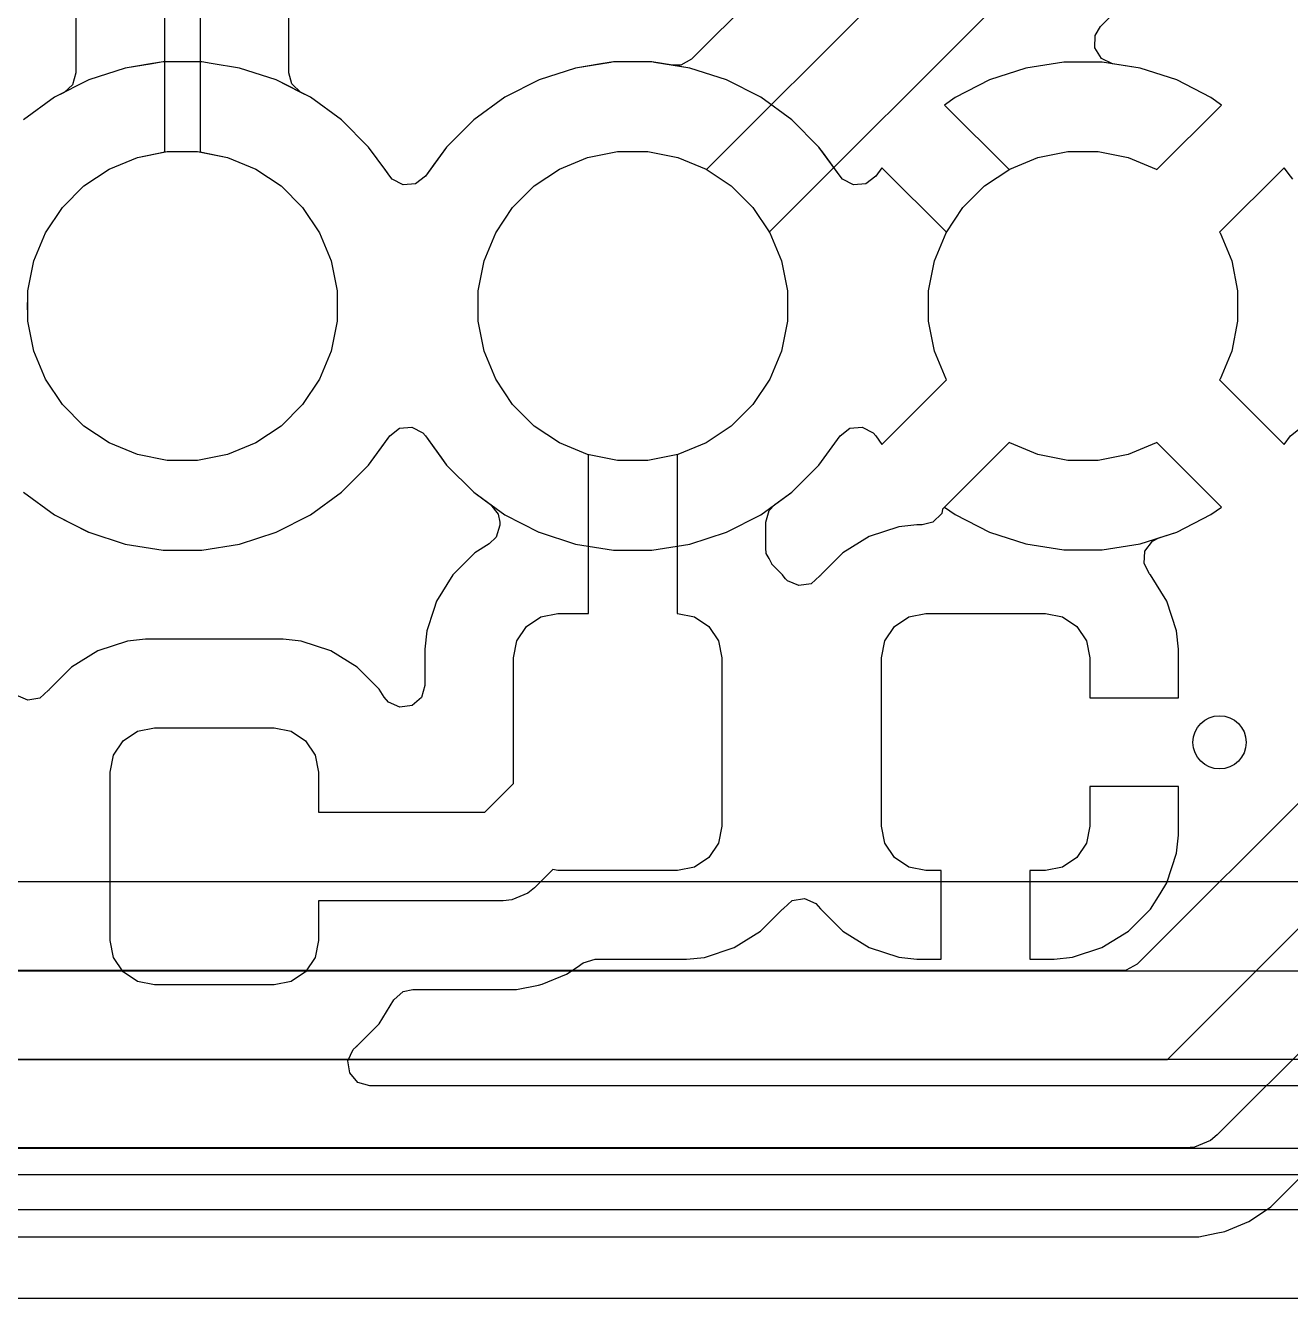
# Model space of a CAD drawing. Header units: inches. Extents: x 6.57 to 9.79, y -8.72 to -3.17.
# Drawn here: x 8.3037 to 8.5847, y -8.7244 to -8.4416 of the extents above; entities that cross this region are included whole.
import ezdxf

# ---------------------------------------------------------------- set-up
doc = ezdxf.new("R2010")
doc.units = ezdxf.units.IN
doc.header["$MEASUREMENT"] = 0
doc.layers.add('B.Cu', color=153, linetype='CONTINUOUS', true_color=0x4d7fc4)

msp = doc.modelspace()

# ---------------------------------------------------------------- linework, layer by layer
at = {"layer": 'B.Cu', "linetype": 'CONTINUOUS'}
for p, q in [((8.33465, -8.46971), (8.33465, -8.24179)), ((8.34252, -8.24016), (8.34252, -8.46971)), ((8.36222, -8.45216), (8.36222, -8.24366)), ((8.31494, -8.25197), (8.31494, -8.45216)), ((8.55754, -8.34319), (8.45165, -8.44909)), ((8.45499, -8.47361), (8.56942, -8.35918)), ((8.58045, -8.37598), (8.46891, -8.48753)), ((8.54246, -8.44184), (8.58719, -8.39712)), ((8.54125, -8.44385), (8.54246, -8.44184)), ((8.54121, -8.4466), (8.54125, -8.44385)), ((8.45165, -8.44909), (8.44923, -8.45041)), ((8.54267, -8.44894), (8.54121, -8.4466)), ((8.54515, -8.45012), (8.54267, -8.44894)), ((8.32589, -8.45107), (8.31778, -8.4537)), ((8.32589, -8.45107), (8.31778, -8.4537)), ((8.32589, -8.45107), (8.31778, -8.4537)), ((8.33189, -8.45012), (8.32589, -8.45107)), ((8.33151, -8.45018), (8.32589, -8.45107)), ((8.33151, -8.45018), (8.32589, -8.45107)), ((8.32589, -8.45107), (8.32589, -8.45107)), ((8.32589, -8.45107), (8.32589, -8.45107)), ((8.32589, -8.45107), (8.32589, -8.45107)), ((8.33432, -8.44973), (8.33151, -8.45018)), ((8.33432, -8.44973), (8.33151, -8.45018)), ((8.33432, -8.44973), (8.33189, -8.45012)), ((8.34285, -8.44973), (8.33432, -8.44973)), ((8.34285, -8.44973), (8.33432, -8.44973)), ((8.34285, -8.44973), (8.33432, -8.44973)), ((8.34496, -8.45007), (8.34285, -8.44973)), ((8.34496, -8.45007), (8.34285, -8.44973)), ((8.34496, -8.45007), (8.34285, -8.44973)), ((8.35128, -8.45107), (8.34496, -8.45007)), ((8.35128, -8.45107), (8.34496, -8.45007)), ((8.35128, -8.45107), (8.34496, -8.45007)), ((8.35939, -8.4537), (8.35128, -8.45107)), ((8.35939, -8.4537), (8.35128, -8.45107)), ((8.35939, -8.4537), (8.35128, -8.45107)), ((8.42589, -8.45107), (8.41778, -8.4537)), ((8.42589, -8.45107), (8.41778, -8.4537)), ((8.42589, -8.45107), (8.41778, -8.4537)), ((8.42589, -8.45107), (8.41778, -8.4537)), ((8.43375, -8.44982), (8.42589, -8.45107)), ((8.43189, -8.45012), (8.42589, -8.45107)), ((8.43151, -8.45018), (8.42589, -8.45107)), ((8.43151, -8.45018), (8.42589, -8.45107)), ((8.42589, -8.45107), (8.42589, -8.45107)), ((8.42589, -8.45107), (8.42589, -8.45107)), ((8.42589, -8.45107), (8.42589, -8.45107)), ((8.42589, -8.45107), (8.42589, -8.45107)), ((8.43432, -8.44973), (8.43151, -8.45018)), ((8.43432, -8.44973), (8.43151, -8.45018)), ((8.43432, -8.44973), (8.43189, -8.45012)), ((8.43432, -8.44973), (8.43375, -8.44982)), ((8.44285, -8.44973), (8.43432, -8.44973)), ((8.44285, -8.44973), (8.43432, -8.44973)), ((8.44285, -8.44973), (8.43432, -8.44973)), ((8.44285, -8.44973), (8.43432, -8.44973)), ((8.44342, -8.44982), (8.44285, -8.44973)), ((8.44496, -8.45007), (8.44285, -8.44973)), ((8.44743, -8.45046), (8.44285, -8.44973)), ((8.44285, -8.44973), (8.44285, -8.44973)), ((8.44496, -8.45007), (8.44285, -8.44973)), ((8.45128, -8.45107), (8.44342, -8.44982)), ((8.45128, -8.45107), (8.44496, -8.45007)), ((8.45128, -8.45107), (8.44496, -8.45007)), ((8.44923, -8.45041), (8.44743, -8.45046)), ((8.45939, -8.4537), (8.45128, -8.45107)), ((8.45939, -8.4537), (8.45128, -8.45107)), ((8.45939, -8.4537), (8.45128, -8.45107)), ((8.52589, -8.45109), (8.51778, -8.45372)), ((8.52589, -8.45109), (8.51778, -8.45372)), ((8.52589, -8.45109), (8.51778, -8.45372)), ((8.53432, -8.44975), (8.52589, -8.45109)), ((8.53432, -8.44975), (8.52589, -8.45109)), ((8.53432, -8.44975), (8.52589, -8.45109)), ((8.54285, -8.44975), (8.53432, -8.44975)), ((8.54285, -8.44975), (8.53432, -8.44975)), ((8.54285, -8.44975), (8.53432, -8.44975)), ((8.55127, -8.45109), (8.54285, -8.44975)), ((8.55127, -8.45109), (8.54285, -8.44975)), ((8.55127, -8.45109), (8.54285, -8.44975)), ((8.55127, -8.45109), (8.54515, -8.45012)), ((8.55938, -8.45372), (8.55127, -8.45109)), ((8.55938, -8.45372), (8.55127, -8.45109)), ((8.55938, -8.45372), (8.55127, -8.45109)), ((8.55938, -8.45372), (8.55127, -8.45109)), ((8.31778, -8.4537), (8.31017, -8.45758)), ((8.31778, -8.4537), (8.31017, -8.45758)), ((8.31778, -8.4537), (8.31017, -8.45758)), ((8.31494, -8.45216), (8.31417, -8.4548)), ((8.36699, -8.45758), (8.35939, -8.4537)), ((8.36487, -8.45649), (8.35939, -8.4537)), ((8.36699, -8.45758), (8.35939, -8.4537)), ((8.36289, -8.45462), (8.36222, -8.45216)), ((8.36489, -8.45651), (8.36289, -8.45462)), ((8.41778, -8.4537), (8.41017, -8.45758)), ((8.41778, -8.4537), (8.41017, -8.45758)), ((8.41778, -8.4537), (8.41017, -8.45758)), ((8.41778, -8.4537), (8.41017, -8.45758)), ((8.46699, -8.45758), (8.45939, -8.4537)), ((8.46699, -8.45758), (8.45939, -8.4537)), ((8.46699, -8.45758), (8.45939, -8.4537)), ((8.51778, -8.45372), (8.51018, -8.45759)), ((8.51778, -8.45372), (8.51018, -8.45759)), ((8.51778, -8.45372), (8.51018, -8.45759)), ((8.56698, -8.45759), (8.55938, -8.45372)), ((8.56698, -8.45759), (8.55938, -8.45372)), ((8.56698, -8.45759), (8.55938, -8.45372)), ((8.56698, -8.45759), (8.55938, -8.45372)), ((8.31017, -8.45758), (8.30327, -8.46259)), ((8.31017, -8.45758), (8.30327, -8.46259)), ((8.31017, -8.45758), (8.30327, -8.46259)), ((8.31017, -8.45758), (8.30327, -8.46259)), ((8.31228, -8.45651), (8.31017, -8.45758)), ((8.31417, -8.4548), (8.31228, -8.45651)), ((8.36699, -8.45758), (8.36487, -8.45649)), ((8.36699, -8.45758), (8.36489, -8.45651)), ((8.37389, -8.46259), (8.36699, -8.45758)), ((8.36699, -8.45758), (8.36699, -8.45758)), ((8.36699, -8.45758), (8.36699, -8.45758)), ((8.37389, -8.46259), (8.36699, -8.45758)), ((8.37389, -8.46259), (8.36699, -8.45758)), ((8.37389, -8.46259), (8.36699, -8.45758)), ((8.41017, -8.45758), (8.40327, -8.46259)), ((8.41017, -8.45758), (8.40327, -8.46259)), ((8.41017, -8.45758), (8.40327, -8.46259)), ((8.41017, -8.45758), (8.40327, -8.46259)), ((8.47389, -8.46259), (8.46699, -8.45758)), ((8.46699, -8.45758), (8.46699, -8.45758)), ((8.47389, -8.46259), (8.46699, -8.45758)), ((8.47389, -8.46259), (8.46699, -8.45758)), ((8.51018, -8.45759), (8.50785, -8.45929)), ((8.51018, -8.45759), (8.50785, -8.45929)), ((8.51018, -8.45759), (8.50785, -8.45929)), ((8.56931, -8.45929), (8.56698, -8.45759)), ((8.56931, -8.45929), (8.56698, -8.45759)), ((8.56931, -8.45929), (8.56698, -8.45759)), ((8.56931, -8.45929), (8.56698, -8.45759)), ((8.50785, -8.45929), (8.50785, -8.45929)), ((8.50785, -8.45929), (8.52217, -8.47361)), ((8.50785, -8.45929), (8.50785, -8.45929)), ((8.50785, -8.45929), (8.52217, -8.47361)), ((8.50785, -8.45929), (8.50785, -8.45929)), ((8.50785, -8.45929), (8.52217, -8.47361)), ((8.55499, -8.47361), (8.56931, -8.45929)), ((8.55499, -8.47361), (8.56931, -8.45929)), ((8.55499, -8.47361), (8.56931, -8.45929)), ((8.55499, -8.47361), (8.56931, -8.45929)), ((8.56931, -8.45929), (8.56931, -8.45929)), ((8.56931, -8.45929), (8.56931, -8.45929)), ((8.56931, -8.45929), (8.56931, -8.45929)), ((8.56931, -8.45929), (8.56931, -8.45929)), ((8.37993, -8.46862), (8.37389, -8.46259)), ((8.37993, -8.46862), (8.37389, -8.46259)), ((8.37993, -8.46862), (8.37389, -8.46259)), ((8.37993, -8.46862), (8.37389, -8.46259)), ((8.40327, -8.46259), (8.39724, -8.46862)), ((8.40327, -8.46259), (8.39724, -8.46862)), ((8.40327, -8.46259), (8.39724, -8.46862)), ((8.40327, -8.46259), (8.39724, -8.46862)), ((8.47993, -8.46862), (8.47389, -8.46259)), ((8.47993, -8.46862), (8.47389, -8.46259)), ((8.47389, -8.46259), (8.47389, -8.46259)), ((8.47993, -8.46862), (8.47389, -8.46259)), ((8.47389, -8.46259), (8.47389, -8.46259)), ((8.38351, -8.47356), (8.37993, -8.46862)), ((8.38373, -8.47386), (8.37993, -8.46862)), ((8.38373, -8.47386), (8.37993, -8.46862)), ((8.38373, -8.47386), (8.37993, -8.46862)), ((8.39724, -8.46862), (8.39442, -8.47251)), ((8.39724, -8.46862), (8.39442, -8.47251)), ((8.39724, -8.46862), (8.39442, -8.47251)), ((8.39724, -8.46862), (8.39646, -8.4697)), ((8.39724, -8.46862), (8.39724, -8.46862)), ((8.39724, -8.46862), (8.39724, -8.46862)), ((8.39724, -8.46862), (8.39724, -8.46862)), ((8.39724, -8.46862), (8.39724, -8.46862)), ((8.39724, -8.46862), (8.39724, -8.46862)), ((8.39724, -8.46862), (8.39724, -8.46862)), ((8.39724, -8.46862), (8.39724, -8.46862)), ((8.39724, -8.46862), (8.39724, -8.46862)), ((8.48071, -8.4697), (8.47993, -8.46862)), ((8.47993, -8.46863), (8.47993, -8.46862)), ((8.47993, -8.46863), (8.47993, -8.46862)), ((8.48465, -8.47512), (8.47993, -8.46863)), ((8.48465, -8.47512), (8.47993, -8.46863)), ((8.32232, -8.47351), (8.32857, -8.47092)), ((8.32232, -8.47351), (8.32857, -8.47092)), ((8.32232, -8.47351), (8.32857, -8.47092)), ((8.32232, -8.47351), (8.32857, -8.47092)), ((8.32857, -8.47092), (8.3352, -8.4696)), ((8.32857, -8.47092), (8.3352, -8.4696)), ((8.32857, -8.47092), (8.3352, -8.4696)), ((8.32857, -8.47092), (8.33465, -8.46971)), ((8.3352, -8.4696), (8.34196, -8.4696)), ((8.3352, -8.4696), (8.34196, -8.4696)), ((8.3352, -8.4696), (8.34196, -8.4696)), ((8.34196, -8.4696), (8.3486, -8.47092)), ((8.34196, -8.4696), (8.3486, -8.47092)), ((8.34196, -8.4696), (8.3486, -8.47092)), ((8.34252, -8.46971), (8.3486, -8.47092)), ((8.3486, -8.47092), (8.35485, -8.47351)), ((8.3486, -8.47092), (8.35485, -8.47351)), ((8.3486, -8.47092), (8.35485, -8.47351)), ((8.3486, -8.47092), (8.35485, -8.47351)), ((8.39646, -8.4697), (8.39253, -8.4751)), ((8.42232, -8.47351), (8.42857, -8.47092)), ((8.42232, -8.47351), (8.42857, -8.47092)), ((8.42232, -8.47351), (8.42857, -8.47092)), ((8.42232, -8.47351), (8.42857, -8.47092)), ((8.42857, -8.47092), (8.4352, -8.4696)), ((8.42857, -8.47092), (8.4352, -8.4696)), ((8.42857, -8.47092), (8.4352, -8.4696)), ((8.42857, -8.47092), (8.4352, -8.4696)), ((8.4352, -8.4696), (8.44196, -8.4696)), ((8.4352, -8.4696), (8.44196, -8.4696)), ((8.4352, -8.4696), (8.44196, -8.4696)), ((8.4352, -8.4696), (8.44196, -8.4696)), ((8.44196, -8.4696), (8.4486, -8.47092)), ((8.44196, -8.4696), (8.4486, -8.47092)), ((8.44196, -8.4696), (8.4486, -8.47092)), ((8.44196, -8.4696), (8.4486, -8.47092)), ((8.4486, -8.47092), (8.45485, -8.47351)), ((8.4486, -8.47092), (8.45485, -8.47351)), ((8.4486, -8.47092), (8.45485, -8.47351)), ((8.4486, -8.47092), (8.45485, -8.47351)), ((8.48465, -8.47512), (8.48071, -8.4697)), ((8.52232, -8.47351), (8.52857, -8.47092)), ((8.52232, -8.47351), (8.52857, -8.47092)), ((8.52232, -8.47351), (8.52857, -8.47092)), ((8.52232, -8.47351), (8.52857, -8.47092)), ((8.52857, -8.47092), (8.5352, -8.4696)), ((8.52857, -8.47092), (8.5352, -8.4696)), ((8.52857, -8.47092), (8.5352, -8.4696)), ((8.52857, -8.47092), (8.5352, -8.4696)), ((8.5352, -8.4696), (8.54196, -8.4696)), ((8.5352, -8.4696), (8.54196, -8.4696)), ((8.5352, -8.4696), (8.54196, -8.4696)), ((8.5352, -8.4696), (8.54196, -8.4696)), ((8.54196, -8.4696), (8.5486, -8.47092)), ((8.54196, -8.4696), (8.5486, -8.47092)), ((8.54196, -8.4696), (8.5486, -8.47092)), ((8.54196, -8.4696), (8.5486, -8.47092)), ((8.5486, -8.47092), (8.55485, -8.47351)), ((8.5486, -8.47092), (8.55485, -8.47351)), ((8.5486, -8.47092), (8.55485, -8.47351)), ((8.5486, -8.47092), (8.55485, -8.47351)), ((8.3167, -8.47727), (8.32232, -8.47351)), ((8.3167, -8.47727), (8.32232, -8.47351)), ((8.3167, -8.47727), (8.32232, -8.47351)), ((8.3167, -8.47727), (8.32232, -8.47351)), ((8.35485, -8.47351), (8.36047, -8.47727)), ((8.35485, -8.47351), (8.36047, -8.47727)), ((8.35485, -8.47351), (8.36047, -8.47727)), ((8.35485, -8.47351), (8.36047, -8.47727)), ((8.38463, -8.4751), (8.38351, -8.47356)), ((8.38463, -8.4751), (8.38373, -8.47386)), ((8.38463, -8.4751), (8.38373, -8.47386)), ((8.38463, -8.4751), (8.38373, -8.47386)), ((8.39442, -8.47251), (8.39253, -8.4751)), ((8.39442, -8.47251), (8.39253, -8.4751)), ((8.39442, -8.47251), (8.39253, -8.4751)), ((8.4167, -8.47727), (8.42232, -8.47351)), ((8.4167, -8.47727), (8.42232, -8.47351)), ((8.4167, -8.47727), (8.42232, -8.47351)), ((8.4167, -8.47727), (8.42232, -8.47351)), ((8.45485, -8.47351), (8.46047, -8.47727)), ((8.45485, -8.47351), (8.46047, -8.47727)), ((8.45485, -8.47351), (8.45499, -8.47361)), ((8.45485, -8.47351), (8.46047, -8.47727)), ((8.49393, -8.47321), (8.49254, -8.47512)), ((8.49393, -8.47321), (8.49254, -8.47512)), ((8.49393, -8.47321), (8.49254, -8.47512)), ((8.50825, -8.48753), (8.49393, -8.47321)), ((8.49393, -8.47321), (8.49393, -8.47321)), ((8.50825, -8.48753), (8.49393, -8.47321)), ((8.49393, -8.47321), (8.49393, -8.47321)), ((8.50825, -8.48753), (8.49393, -8.47321)), ((8.49393, -8.47321), (8.49393, -8.47321)), ((8.5167, -8.47727), (8.52232, -8.47351)), ((8.52217, -8.47361), (8.52232, -8.47351)), ((8.52217, -8.47361), (8.52232, -8.47351)), ((8.52217, -8.47361), (8.52232, -8.47351)), ((8.55485, -8.47351), (8.55499, -8.47361)), ((8.55485, -8.47351), (8.55499, -8.47361)), ((8.55485, -8.47351), (8.55499, -8.47361)), ((8.55485, -8.47351), (8.55499, -8.47361)), ((8.58323, -8.47321), (8.56891, -8.48753)), ((8.58323, -8.47321), (8.56891, -8.48753)), ((8.58323, -8.47321), (8.56891, -8.48753)), ((8.58323, -8.47321), (8.56891, -8.48753)), ((8.58462, -8.47512), (8.58323, -8.47321)), ((8.58323, -8.47321), (8.58323, -8.47321)), ((8.58462, -8.47512), (8.58323, -8.47321)), ((8.58323, -8.47321), (8.58323, -8.47321)), ((8.58462, -8.47512), (8.58323, -8.47321)), ((8.58323, -8.47321), (8.58323, -8.47321)), ((8.58462, -8.47512), (8.58323, -8.47321)), ((8.58323, -8.47321), (8.58323, -8.47321)), ((8.31191, -8.48205), (8.3167, -8.47727)), ((8.31191, -8.48205), (8.3167, -8.47727)), ((8.31191, -8.48205), (8.3167, -8.47727)), ((8.31191, -8.48205), (8.3167, -8.47727)), ((8.36047, -8.47727), (8.36525, -8.48205)), ((8.36047, -8.47727), (8.36525, -8.48205)), ((8.36047, -8.47727), (8.36525, -8.48205)), ((8.36047, -8.47727), (8.36525, -8.48205)), ((8.38518, -8.47573), (8.38463, -8.4751)), ((8.38518, -8.47573), (8.38463, -8.4751)), ((8.38518, -8.47573), (8.38463, -8.4751)), ((8.38518, -8.47573), (8.38463, -8.4751)), ((8.38761, -8.47702), (8.38518, -8.47573)), ((8.38761, -8.47702), (8.38518, -8.47573)), ((8.38761, -8.47702), (8.38518, -8.47573)), ((8.38761, -8.47702), (8.38518, -8.47573)), ((8.39035, -8.47678), (8.38761, -8.47702)), ((8.39035, -8.47678), (8.38761, -8.47702)), ((8.39035, -8.47678), (8.38761, -8.47702)), ((8.39035, -8.47678), (8.38761, -8.47702)), ((8.39253, -8.4751), (8.39035, -8.47678)), ((8.39253, -8.4751), (8.39035, -8.47678)), ((8.39253, -8.4751), (8.39035, -8.47678)), ((8.39253, -8.4751), (8.39035, -8.47678)), ((8.41191, -8.48205), (8.4167, -8.47727)), ((8.41191, -8.48205), (8.4167, -8.47727)), ((8.41191, -8.48205), (8.4167, -8.47727)), ((8.41191, -8.48205), (8.4167, -8.47727)), ((8.46047, -8.47727), (8.46525, -8.48205)), ((8.46047, -8.47727), (8.46525, -8.48205)), ((8.46047, -8.47727), (8.46525, -8.48205)), ((8.48519, -8.47575), (8.48465, -8.47512)), ((8.48519, -8.47575), (8.48465, -8.47512)), ((8.48519, -8.47575), (8.48465, -8.47512)), ((8.48763, -8.47703), (8.48519, -8.47575)), ((8.48763, -8.47703), (8.48519, -8.47575)), ((8.48763, -8.47703), (8.48519, -8.47575)), ((8.49037, -8.4768), (8.48763, -8.47703)), ((8.49037, -8.4768), (8.48763, -8.47703)), ((8.49037, -8.4768), (8.48763, -8.47703)), ((8.49254, -8.47512), (8.49037, -8.4768)), ((8.49254, -8.47512), (8.49037, -8.4768)), ((8.49254, -8.47512), (8.49037, -8.4768)), ((8.51191, -8.48205), (8.5167, -8.47727)), ((8.58517, -8.47575), (8.58462, -8.47512)), ((8.58517, -8.47575), (8.58462, -8.47512)), ((8.58517, -8.47575), (8.58462, -8.47512)), ((8.58517, -8.47575), (8.58462, -8.47512)), ((8.30816, -8.48767), (8.31191, -8.48205)), ((8.30816, -8.48767), (8.31191, -8.48205)), ((8.30816, -8.48767), (8.31191, -8.48205)), ((8.30816, -8.48767), (8.31191, -8.48205)), ((8.36525, -8.48205), (8.36901, -8.48767)), ((8.36525, -8.48205), (8.36901, -8.48767)), ((8.36525, -8.48205), (8.36901, -8.48767)), ((8.36525, -8.48205), (8.36901, -8.48767)), ((8.40816, -8.48767), (8.41191, -8.48205)), ((8.40816, -8.48767), (8.41191, -8.48205)), ((8.40816, -8.48767), (8.41191, -8.48205)), ((8.40816, -8.48767), (8.41191, -8.48205)), ((8.46525, -8.48205), (8.46901, -8.48767)), ((8.46525, -8.48205), (8.46901, -8.48767)), ((8.46525, -8.48205), (8.46901, -8.48767)), ((8.50816, -8.48767), (8.51191, -8.48205)), ((8.30557, -8.49392), (8.30816, -8.48767)), ((8.30557, -8.49392), (8.30816, -8.48767)), ((8.30557, -8.49392), (8.30816, -8.48767)), ((8.30557, -8.49392), (8.30816, -8.48767)), ((8.36901, -8.48767), (8.3716, -8.49392)), ((8.36901, -8.48767), (8.3716, -8.49392)), ((8.36901, -8.48767), (8.3716, -8.49392)), ((8.36901, -8.48767), (8.3716, -8.49392)), ((8.40557, -8.49392), (8.40816, -8.48767)), ((8.40557, -8.49392), (8.40816, -8.48767)), ((8.40557, -8.49392), (8.40816, -8.48767)), ((8.40557, -8.49392), (8.40816, -8.48767)), ((8.46891, -8.48753), (8.46901, -8.48767)), ((8.46901, -8.48767), (8.4716, -8.49392)), ((8.46901, -8.48767), (8.4716, -8.49392)), ((8.46901, -8.48767), (8.4716, -8.49392)), ((8.46901, -8.48767), (8.4716, -8.49392)), ((8.50557, -8.49392), (8.50816, -8.48767)), ((8.50557, -8.49392), (8.50816, -8.48767)), ((8.50557, -8.49392), (8.50816, -8.48767)), ((8.50557, -8.49392), (8.50816, -8.48767)), ((8.50816, -8.48767), (8.50825, -8.48753)), ((8.50816, -8.48767), (8.50825, -8.48753)), ((8.50816, -8.48767), (8.50825, -8.48753)), ((8.56891, -8.48753), (8.56901, -8.48767)), ((8.56891, -8.48753), (8.56901, -8.48767)), ((8.56891, -8.48753), (8.56901, -8.48767)), ((8.56891, -8.48753), (8.56901, -8.48767)), ((8.56901, -8.48767), (8.5716, -8.49392)), ((8.56901, -8.48767), (8.5716, -8.49392)), ((8.56901, -8.48767), (8.5716, -8.49392)), ((8.56901, -8.48767), (8.5716, -8.49392)), ((8.30425, -8.50056), (8.30557, -8.49392)), ((8.30425, -8.50056), (8.30557, -8.49392)), ((8.30425, -8.50056), (8.30557, -8.49392)), ((8.30425, -8.50056), (8.30557, -8.49392)), ((8.3716, -8.49392), (8.37292, -8.50056)), ((8.3716, -8.49392), (8.37292, -8.50056)), ((8.3716, -8.49392), (8.37292, -8.50056)), ((8.3716, -8.49392), (8.37292, -8.50056)), ((8.40425, -8.50056), (8.40557, -8.49392)), ((8.40425, -8.50056), (8.40557, -8.49392)), ((8.40425, -8.50056), (8.40557, -8.49392)), ((8.40425, -8.50056), (8.40557, -8.49392)), ((8.4716, -8.49392), (8.47292, -8.50056)), ((8.4716, -8.49392), (8.47292, -8.50056)), ((8.4716, -8.49392), (8.47292, -8.50056)), ((8.4716, -8.49392), (8.47292, -8.50056)), ((8.50425, -8.50056), (8.50557, -8.49392)), ((8.50425, -8.50056), (8.50557, -8.49392)), ((8.50425, -8.50056), (8.50557, -8.49392)), ((8.50425, -8.50056), (8.50557, -8.49392)), ((8.5716, -8.49392), (8.57292, -8.50056)), ((8.5716, -8.49392), (8.57292, -8.50056)), ((8.5716, -8.49392), (8.57292, -8.50056)), ((8.5716, -8.49392), (8.57292, -8.50056)), ((8.30425, -8.50297), (8.30425, -8.50056)), ((8.30425, -8.50732), (8.30425, -8.50056)), ((8.30425, -8.50732), (8.30425, -8.50056)), ((8.30425, -8.50732), (8.30425, -8.50056)), ((8.37292, -8.50056), (8.37292, -8.50732)), ((8.37292, -8.50056), (8.37292, -8.50732)), ((8.37292, -8.50056), (8.37292, -8.50732)), ((8.37292, -8.50056), (8.37292, -8.50732)), ((8.40425, -8.50732), (8.40425, -8.50056)), ((8.40425, -8.50732), (8.40425, -8.50056)), ((8.40425, -8.50732), (8.40425, -8.50056)), ((8.40425, -8.50732), (8.40425, -8.50056)), ((8.47292, -8.50056), (8.47292, -8.50732)), ((8.47292, -8.50056), (8.47292, -8.50732)), ((8.47292, -8.50056), (8.47292, -8.50732)), ((8.47292, -8.50056), (8.47292, -8.50732)), ((8.50425, -8.50732), (8.50425, -8.50056)), ((8.50425, -8.50732), (8.50425, -8.50056)), ((8.50425, -8.50732), (8.50425, -8.50056)), ((8.50425, -8.50732), (8.50425, -8.50056)), ((8.57292, -8.50056), (8.57292, -8.50732)), ((8.57292, -8.50056), (8.57292, -8.50732)), ((8.57292, -8.50056), (8.57292, -8.50732)), ((8.57292, -8.50056), (8.57292, -8.50732)), ((8.30417, -8.50317), (8.30425, -8.50297)), ((8.30417, -8.50471), (8.30417, -8.50317)), ((8.30425, -8.5049), (8.30417, -8.50471)), ((8.30425, -8.50732), (8.30425, -8.5049)), ((8.30557, -8.51395), (8.30425, -8.50732)), ((8.30557, -8.51395), (8.30425, -8.50732)), ((8.30557, -8.51395), (8.30425, -8.50732)), ((8.30557, -8.51395), (8.30425, -8.50732)), ((8.37292, -8.50732), (8.3716, -8.51395)), ((8.37292, -8.50732), (8.3716, -8.51395)), ((8.37292, -8.50732), (8.3716, -8.51395)), ((8.37292, -8.50732), (8.3716, -8.51395)), ((8.40557, -8.51395), (8.40425, -8.50732)), ((8.40557, -8.51395), (8.40425, -8.50732)), ((8.40557, -8.51395), (8.40425, -8.50732)), ((8.40557, -8.51395), (8.40425, -8.50732)), ((8.47292, -8.50732), (8.4716, -8.51395)), ((8.47292, -8.50732), (8.4716, -8.51395)), ((8.47292, -8.50732), (8.4716, -8.51395)), ((8.47292, -8.50732), (8.4716, -8.51395)), ((8.50557, -8.51395), (8.50425, -8.50732)), ((8.50557, -8.51395), (8.50425, -8.50732)), ((8.50557, -8.51395), (8.50425, -8.50732)), ((8.50557, -8.51395), (8.50425, -8.50732)), ((8.57292, -8.50732), (8.5716, -8.51395)), ((8.57292, -8.50732), (8.5716, -8.51395)), ((8.57292, -8.50732), (8.5716, -8.51395)), ((8.57292, -8.50732), (8.5716, -8.51395)), ((8.30816, -8.5202), (8.30557, -8.51395)), ((8.30816, -8.5202), (8.30557, -8.51395)), ((8.30816, -8.5202), (8.30557, -8.51395)), ((8.30816, -8.5202), (8.30557, -8.51395)), ((8.3716, -8.51395), (8.36901, -8.5202)), ((8.3716, -8.51395), (8.36901, -8.5202)), ((8.3716, -8.51395), (8.36901, -8.5202)), ((8.3716, -8.51395), (8.36901, -8.5202)), ((8.40816, -8.5202), (8.40557, -8.51395)), ((8.40816, -8.5202), (8.40557, -8.51395)), ((8.40816, -8.5202), (8.40557, -8.51395)), ((8.40816, -8.5202), (8.40557, -8.51395)), ((8.4716, -8.51395), (8.46901, -8.5202)), ((8.4716, -8.51395), (8.46901, -8.5202)), ((8.4716, -8.51395), (8.46901, -8.5202)), ((8.4716, -8.51395), (8.46901, -8.5202)), ((8.50816, -8.5202), (8.50557, -8.51395)), ((8.50816, -8.5202), (8.50557, -8.51395)), ((8.50816, -8.5202), (8.50557, -8.51395)), ((8.50816, -8.5202), (8.50557, -8.51395)), ((8.5716, -8.51395), (8.56901, -8.5202)), ((8.5716, -8.51395), (8.56901, -8.5202)), ((8.5716, -8.51395), (8.56901, -8.5202)), ((8.5716, -8.51395), (8.56901, -8.5202)), ((8.31191, -8.52582), (8.30816, -8.5202)), ((8.31191, -8.52582), (8.30816, -8.5202)), ((8.31191, -8.52582), (8.30816, -8.5202)), ((8.31191, -8.52582), (8.30816, -8.5202)), ((8.36901, -8.5202), (8.36525, -8.52582)), ((8.36901, -8.5202), (8.36525, -8.52582)), ((8.36901, -8.5202), (8.36525, -8.52582)), ((8.36901, -8.5202), (8.36525, -8.52582)), ((8.41191, -8.52582), (8.40816, -8.5202)), ((8.41191, -8.52582), (8.40816, -8.5202)), ((8.41191, -8.52582), (8.40816, -8.5202)), ((8.41191, -8.52582), (8.40816, -8.5202)), ((8.46901, -8.5202), (8.46525, -8.52582)), ((8.46901, -8.5202), (8.46525, -8.52582)), ((8.46901, -8.5202), (8.46525, -8.52582)), ((8.46901, -8.5202), (8.46525, -8.52582)), ((8.49393, -8.53467), (8.50825, -8.52035)), ((8.49393, -8.53467), (8.50825, -8.52035)), ((8.49393, -8.53467), (8.50825, -8.52035)), ((8.49393, -8.53467), (8.50825, -8.52035)), ((8.50825, -8.52035), (8.50816, -8.5202)), ((8.50825, -8.52035), (8.50816, -8.5202)), ((8.50825, -8.52035), (8.50816, -8.5202)), ((8.50825, -8.52035), (8.50816, -8.5202)), ((8.55734, -8.67126), (8.70825, -8.52035)), ((8.56901, -8.5202), (8.56891, -8.52035)), ((8.56901, -8.5202), (8.56891, -8.52035)), ((8.56901, -8.5202), (8.56891, -8.52035)), ((8.56901, -8.5202), (8.56891, -8.52035)), ((8.56891, -8.52035), (8.58323, -8.53467)), ((8.56891, -8.52035), (8.58323, -8.53467)), ((8.56891, -8.52035), (8.58323, -8.53467)), ((8.56891, -8.52035), (8.58323, -8.53467)), ((8.3167, -8.53061), (8.31191, -8.52582)), ((8.3167, -8.53061), (8.31191, -8.52582)), ((8.3167, -8.53061), (8.31191, -8.52582)), ((8.3167, -8.53061), (8.31191, -8.52582)), ((8.36525, -8.52582), (8.36047, -8.53061)), ((8.36525, -8.52582), (8.36047, -8.53061)), ((8.36525, -8.52582), (8.36047, -8.53061)), ((8.36525, -8.52582), (8.36047, -8.53061)), ((8.4167, -8.53061), (8.41191, -8.52582)), ((8.4167, -8.53061), (8.41191, -8.52582)), ((8.4167, -8.53061), (8.41191, -8.52582)), ((8.4167, -8.53061), (8.41191, -8.52582)), ((8.46525, -8.52582), (8.46047, -8.53061)), ((8.46525, -8.52582), (8.46047, -8.53061)), ((8.46525, -8.52582), (8.46047, -8.53061)), ((8.46525, -8.52582), (8.46047, -8.53061)), ((8.32232, -8.53436), (8.3167, -8.53061)), ((8.32232, -8.53436), (8.3167, -8.53061)), ((8.32232, -8.53436), (8.3167, -8.53061)), ((8.32232, -8.53436), (8.3167, -8.53061)), ((8.36047, -8.53061), (8.35485, -8.53436)), ((8.36047, -8.53061), (8.35485, -8.53436)), ((8.36047, -8.53061), (8.35485, -8.53436)), ((8.36047, -8.53061), (8.35485, -8.53436)), ((8.38463, -8.53277), (8.38681, -8.53109)), ((8.38463, -8.53277), (8.38681, -8.53109)), ((8.38463, -8.53277), (8.38681, -8.53109)), ((8.38463, -8.53277), (8.38681, -8.53109)), ((8.38681, -8.53109), (8.38955, -8.53086)), ((8.38681, -8.53109), (8.38955, -8.53086)), ((8.38681, -8.53109), (8.38955, -8.53086)), ((8.38681, -8.53109), (8.38955, -8.53086)), ((8.38955, -8.53086), (8.39199, -8.53214)), ((8.38955, -8.53086), (8.39199, -8.53214)), ((8.38955, -8.53086), (8.39199, -8.53214)), ((8.38955, -8.53086), (8.39199, -8.53214)), ((8.42232, -8.53436), (8.4167, -8.53061)), ((8.42232, -8.53436), (8.4167, -8.53061)), ((8.42232, -8.53436), (8.4167, -8.53061)), ((8.42232, -8.53436), (8.4167, -8.53061)), ((8.46047, -8.53061), (8.45485, -8.53436)), ((8.46047, -8.53061), (8.45485, -8.53436)), ((8.46047, -8.53061), (8.45485, -8.53436)), ((8.46047, -8.53061), (8.45485, -8.53436)), ((8.48465, -8.53276), (8.48682, -8.53108)), ((8.48465, -8.53276), (8.48682, -8.53108)), ((8.48465, -8.53276), (8.48682, -8.53108)), ((8.48465, -8.53276), (8.48682, -8.53108)), ((8.48682, -8.53108), (8.48956, -8.53084)), ((8.48682, -8.53108), (8.48956, -8.53084)), ((8.48682, -8.53108), (8.48956, -8.53084)), ((8.48682, -8.53108), (8.48956, -8.53084)), ((8.48956, -8.53084), (8.492, -8.53212)), ((8.48956, -8.53084), (8.492, -8.53212)), ((8.48956, -8.53084), (8.492, -8.53212)), ((8.48956, -8.53084), (8.492, -8.53212)), ((8.58462, -8.53276), (8.5868, -8.53108)), ((8.58462, -8.53276), (8.5868, -8.53108)), ((8.58462, -8.53276), (8.5868, -8.53108)), ((8.58462, -8.53276), (8.5868, -8.53108)), ((8.38328, -8.53463), (8.38463, -8.53277)), ((8.38328, -8.53463), (8.38463, -8.53277)), ((8.38328, -8.53463), (8.38463, -8.53277)), ((8.38344, -8.53441), (8.38463, -8.53277)), ((8.39199, -8.53214), (8.39253, -8.53277)), ((8.39199, -8.53214), (8.39253, -8.53277)), ((8.39199, -8.53214), (8.39253, -8.53277)), ((8.39199, -8.53214), (8.39253, -8.53277)), ((8.39253, -8.53277), (8.39724, -8.53925)), ((8.39253, -8.53277), (8.396, -8.53755)), ((8.39253, -8.53277), (8.396, -8.53755)), ((8.39253, -8.53277), (8.396, -8.53755)), ((8.47993, -8.53925), (8.48465, -8.53276)), ((8.47993, -8.53925), (8.48465, -8.53276)), ((8.47993, -8.53925), (8.48465, -8.53276)), ((8.47993, -8.53925), (8.48465, -8.53276)), ((8.492, -8.53212), (8.49254, -8.53276)), ((8.492, -8.53212), (8.49254, -8.53276)), ((8.492, -8.53212), (8.49254, -8.53276)), ((8.492, -8.53212), (8.49254, -8.53276)), ((8.49254, -8.53276), (8.49393, -8.53467)), ((8.49254, -8.53276), (8.49393, -8.53467)), ((8.49254, -8.53276), (8.49393, -8.53467)), ((8.49254, -8.53276), (8.49393, -8.53467)), ((8.58323, -8.53467), (8.58462, -8.53276)), ((8.58323, -8.53467), (8.58462, -8.53276)), ((8.58323, -8.53467), (8.58462, -8.53276)), ((8.58323, -8.53467), (8.58462, -8.53276)), ((8.32857, -8.53695), (8.32232, -8.53436)), ((8.32857, -8.53695), (8.32232, -8.53436)), ((8.32857, -8.53695), (8.32232, -8.53436)), ((8.32857, -8.53695), (8.32232, -8.53436)), ((8.35485, -8.53436), (8.3486, -8.53695)), ((8.35485, -8.53436), (8.3486, -8.53695)), ((8.35485, -8.53436), (8.3486, -8.53695)), ((8.35485, -8.53436), (8.3486, -8.53695)), ((8.37993, -8.53925), (8.38344, -8.53441)), ((8.37993, -8.53925), (8.38328, -8.53463)), ((8.37993, -8.53925), (8.38328, -8.53463)), ((8.37993, -8.53925), (8.38328, -8.53463)), ((8.42857, -8.53695), (8.42232, -8.53436)), ((8.42857, -8.53695), (8.42232, -8.53436)), ((8.42857, -8.53695), (8.42232, -8.53436)), ((8.42857, -8.53695), (8.42232, -8.53436)), ((8.45485, -8.53436), (8.4486, -8.53695)), ((8.45485, -8.53436), (8.4486, -8.53695)), ((8.45485, -8.53436), (8.4486, -8.53695)), ((8.45485, -8.53436), (8.4486, -8.53695)), ((8.52217, -8.53427), (8.50738, -8.54906)), ((8.52217, -8.53427), (8.50785, -8.54859)), ((8.52217, -8.53427), (8.50785, -8.54859)), ((8.52217, -8.53427), (8.50785, -8.54859)), ((8.52232, -8.53436), (8.52217, -8.53427)), ((8.52232, -8.53436), (8.52217, -8.53427)), ((8.52232, -8.53436), (8.52217, -8.53427)), ((8.52232, -8.53436), (8.52217, -8.53427)), ((8.52857, -8.53695), (8.52232, -8.53436)), ((8.52857, -8.53695), (8.52232, -8.53436)), ((8.52857, -8.53695), (8.52232, -8.53436)), ((8.52857, -8.53695), (8.52232, -8.53436)), ((8.55485, -8.53436), (8.5486, -8.53695)), ((8.55485, -8.53436), (8.5486, -8.53695)), ((8.55485, -8.53436), (8.5486, -8.53695)), ((8.55485, -8.53436), (8.5486, -8.53695)), ((8.55499, -8.53427), (8.55485, -8.53436)), ((8.55499, -8.53427), (8.55485, -8.53436)), ((8.55499, -8.53427), (8.55485, -8.53436)), ((8.55499, -8.53427), (8.55485, -8.53436)), ((8.56931, -8.54859), (8.55499, -8.53427)), ((8.56931, -8.54859), (8.55499, -8.53427)), ((8.56931, -8.54859), (8.55499, -8.53427)), ((8.56931, -8.54859), (8.55499, -8.53427)), ((8.72217, -8.53427), (8.56838, -8.68806)), ((8.58323, -8.53467), (8.58323, -8.53467)), ((8.58323, -8.53467), (8.58323, -8.53467)), ((8.58323, -8.53467), (8.58323, -8.53467)), ((8.58323, -8.53467), (8.58323, -8.53467)), ((8.3352, -8.53827), (8.32857, -8.53695)), ((8.3352, -8.53827), (8.32857, -8.53695)), ((8.3352, -8.53827), (8.32857, -8.53695)), ((8.3352, -8.53827), (8.32857, -8.53695)), ((8.34196, -8.53827), (8.3352, -8.53827)), ((8.34196, -8.53827), (8.3352, -8.53827)), ((8.34196, -8.53827), (8.3352, -8.53827)), ((8.34196, -8.53827), (8.3352, -8.53827)), ((8.3486, -8.53695), (8.34196, -8.53827)), ((8.3486, -8.53695), (8.34196, -8.53827)), ((8.3486, -8.53695), (8.34196, -8.53827)), ((8.3486, -8.53695), (8.34196, -8.53827)), ((8.37389, -8.54528), (8.37993, -8.53925)), ((8.37389, -8.54528), (8.37993, -8.53925)), ((8.37389, -8.54528), (8.37993, -8.53925)), ((8.37389, -8.54528), (8.37993, -8.53925)), ((8.396, -8.53755), (8.39724, -8.53925)), ((8.396, -8.53755), (8.39724, -8.53925)), ((8.396, -8.53755), (8.39724, -8.53925)), ((8.39724, -8.53925), (8.39724, -8.53925)), ((8.39724, -8.53925), (8.40327, -8.54528)), ((8.39724, -8.53925), (8.40327, -8.54528)), ((8.39724, -8.53925), (8.40327, -8.54528)), ((8.39724, -8.53925), (8.40327, -8.54528)), ((8.42874, -8.53699), (8.42857, -8.53695)), ((8.4352, -8.53827), (8.42857, -8.53695)), ((8.4352, -8.53827), (8.42857, -8.53695)), ((8.4352, -8.53827), (8.42857, -8.53695)), ((8.42874, -8.57224), (8.42874, -8.53699)), ((8.44196, -8.53827), (8.4352, -8.53827)), ((8.44196, -8.53827), (8.4352, -8.53827)), ((8.44196, -8.53827), (8.4352, -8.53827)), ((8.4486, -8.53695), (8.44196, -8.53827)), ((8.4486, -8.53695), (8.44196, -8.53827)), ((8.4486, -8.53695), (8.44196, -8.53827)), ((8.4486, -8.53695), (8.44843, -8.53699)), ((8.44843, -8.53699), (8.44843, -8.57224)), ((8.47389, -8.54528), (8.47993, -8.53925)), ((8.47389, -8.54528), (8.47993, -8.53925)), ((8.47389, -8.54528), (8.47993, -8.53925)), ((8.47389, -8.54528), (8.47993, -8.53925)), ((8.5352, -8.53827), (8.52857, -8.53695)), ((8.5352, -8.53827), (8.52857, -8.53695)), ((8.5352, -8.53827), (8.52857, -8.53695)), ((8.5352, -8.53827), (8.52857, -8.53695)), ((8.54196, -8.53827), (8.5352, -8.53827)), ((8.54196, -8.53827), (8.5352, -8.53827)), ((8.54196, -8.53827), (8.5352, -8.53827)), ((8.54196, -8.53827), (8.5352, -8.53827)), ((8.5486, -8.53695), (8.54196, -8.53827)), ((8.5486, -8.53695), (8.54196, -8.53827)), ((8.5486, -8.53695), (8.54196, -8.53827)), ((8.5486, -8.53695), (8.54196, -8.53827)), ((8.30327, -8.54528), (8.31017, -8.5503)), ((8.30327, -8.54528), (8.31017, -8.5503)), ((8.30327, -8.54528), (8.31017, -8.5503)), ((8.30327, -8.54528), (8.31017, -8.5503)), ((8.36699, -8.5503), (8.37389, -8.54528)), ((8.36699, -8.5503), (8.37389, -8.54528)), ((8.36699, -8.5503), (8.37389, -8.54528)), ((8.36699, -8.5503), (8.37389, -8.54528)), ((8.40327, -8.54528), (8.4056, -8.54697)), ((8.40327, -8.54528), (8.41017, -8.5503)), ((8.40327, -8.54528), (8.41017, -8.5503)), ((8.40327, -8.54528), (8.41017, -8.5503)), ((8.4056, -8.54697), (8.40702, -8.54801)), ((8.40702, -8.54801), (8.4087, -8.55019)), ((8.46699, -8.5503), (8.47389, -8.54528)), ((8.46699, -8.5503), (8.47389, -8.54528)), ((8.46699, -8.5503), (8.47389, -8.54528)), ((8.4689, -8.54932), (8.47014, -8.54801)), ((8.47014, -8.54801), (8.47389, -8.54528)), ((8.31017, -8.5503), (8.31542, -8.55297)), ((8.31017, -8.5503), (8.31774, -8.55415)), ((8.31017, -8.5503), (8.31774, -8.55415)), ((8.31017, -8.5503), (8.31774, -8.55415)), ((8.35939, -8.55417), (8.36699, -8.5503)), ((8.35939, -8.55417), (8.36699, -8.5503)), ((8.35939, -8.55417), (8.36699, -8.5503)), ((8.35939, -8.55417), (8.36699, -8.5503)), ((8.4087, -8.55019), (8.40904, -8.55196)), ((8.41017, -8.5503), (8.41774, -8.55415)), ((8.41017, -8.5503), (8.41774, -8.55415)), ((8.41017, -8.5503), (8.41774, -8.55415)), ((8.45939, -8.55417), (8.46699, -8.5503)), ((8.45939, -8.55417), (8.46699, -8.5503)), ((8.45939, -8.55417), (8.46699, -8.5503)), ((8.46813, -8.55196), (8.4689, -8.54932)), ((8.50719, -8.54999), (8.50525, -8.55195)), ((8.50738, -8.54906), (8.50719, -8.54999)), ((8.50785, -8.54859), (8.50785, -8.54859)), ((8.50785, -8.54859), (8.51018, -8.55028)), ((8.50785, -8.54859), (8.50785, -8.54859)), ((8.50785, -8.54859), (8.51018, -8.55028)), ((8.50785, -8.54859), (8.50785, -8.54859)), ((8.50785, -8.54859), (8.51018, -8.55028)), ((8.51018, -8.55028), (8.51778, -8.55415)), ((8.51018, -8.55028), (8.51778, -8.55415)), ((8.51018, -8.55028), (8.51778, -8.55415)), ((8.55938, -8.55415), (8.56698, -8.55028)), ((8.55938, -8.55415), (8.56698, -8.55028)), ((8.55938, -8.55415), (8.56698, -8.55028)), ((8.55938, -8.55415), (8.56698, -8.55028)), ((8.56698, -8.55028), (8.56931, -8.54859)), ((8.56698, -8.55028), (8.56931, -8.54859)), ((8.56698, -8.55028), (8.56931, -8.54859)), ((8.56698, -8.55028), (8.56931, -8.54859)), ((8.56698, -8.55028), (8.56698, -8.55028)), ((8.56698, -8.55028), (8.56698, -8.55028)), ((8.56698, -8.55028), (8.56698, -8.55028)), ((8.56698, -8.55028), (8.56698, -8.55028)), ((8.56931, -8.54859), (8.56931, -8.54859)), ((8.56931, -8.54859), (8.56931, -8.54859)), ((8.56931, -8.54859), (8.56931, -8.54859)), ((8.56931, -8.54859), (8.56931, -8.54859)), ((8.31542, -8.55297), (8.31778, -8.55417)), ((8.40904, -8.55262), (8.40826, -8.55526)), ((8.40904, -8.55196), (8.40904, -8.55262)), ((8.46813, -8.55788), (8.46813, -8.55196)), ((8.49764, -8.55297), (8.49109, -8.55514)), ((8.50168, -8.55256), (8.49764, -8.55297)), ((8.50288, -8.55256), (8.50168, -8.55256)), ((8.50168, -8.55256), (8.50168, -8.55256)), ((8.50525, -8.55195), (8.50288, -8.55256)), ((8.31774, -8.55415), (8.31778, -8.55417)), ((8.31774, -8.55415), (8.31778, -8.55417)), ((8.31774, -8.55415), (8.31778, -8.55417)), ((8.31778, -8.55417), (8.32589, -8.55681)), ((8.31778, -8.55417), (8.32589, -8.55681)), ((8.31778, -8.55417), (8.32589, -8.55681)), ((8.31778, -8.55417), (8.32589, -8.55681)), ((8.35128, -8.55681), (8.35939, -8.55417)), ((8.35128, -8.55681), (8.35939, -8.55417)), ((8.35128, -8.55681), (8.35939, -8.55417)), ((8.35128, -8.55681), (8.35939, -8.55417)), ((8.35939, -8.55417), (8.35939, -8.55417)), ((8.35939, -8.55417), (8.35939, -8.55417)), ((8.35939, -8.55417), (8.35939, -8.55417)), ((8.35939, -8.55417), (8.35939, -8.55417)), ((8.35939, -8.55417), (8.35939, -8.55417)), ((8.35939, -8.55417), (8.35939, -8.55417)), ((8.35939, -8.55417), (8.35939, -8.55417)), ((8.35939, -8.55417), (8.35939, -8.55417)), ((8.40826, -8.55526), (8.40672, -8.55677)), ((8.41774, -8.55415), (8.41778, -8.55417)), ((8.41774, -8.55415), (8.41778, -8.55417)), ((8.41774, -8.55415), (8.41778, -8.55417)), ((8.41778, -8.55417), (8.42589, -8.55681)), ((8.41778, -8.55417), (8.42589, -8.55681)), ((8.41778, -8.55417), (8.42589, -8.55681)), ((8.45128, -8.55681), (8.45939, -8.55417)), ((8.45128, -8.55681), (8.45939, -8.55417)), ((8.45128, -8.55681), (8.45939, -8.55417)), ((8.45939, -8.55417), (8.45939, -8.55417)), ((8.45939, -8.55417), (8.45939, -8.55417)), ((8.45939, -8.55417), (8.45939, -8.55417)), ((8.45939, -8.55417), (8.45939, -8.55417)), ((8.45939, -8.55417), (8.45939, -8.55417)), ((8.45939, -8.55417), (8.45939, -8.55417)), ((8.49109, -8.55514), (8.48521, -8.55877)), ((8.49109, -8.55514), (8.49109, -8.55514)), ((8.51778, -8.55415), (8.52589, -8.55679)), ((8.51778, -8.55415), (8.52589, -8.55679)), ((8.51778, -8.55415), (8.52589, -8.55679)), ((8.55127, -8.55679), (8.55938, -8.55415)), ((8.55127, -8.55679), (8.55938, -8.55415)), ((8.55127, -8.55679), (8.55938, -8.55415)), ((8.55232, -8.55839), (8.55397, -8.55619)), ((8.55397, -8.55619), (8.55539, -8.55545)), ((8.55539, -8.55545), (8.55938, -8.55415)), ((8.32589, -8.55681), (8.32589, -8.55681)), ((8.32589, -8.55681), (8.32589, -8.55681)), ((8.32589, -8.55681), (8.33432, -8.55814)), ((8.32589, -8.55681), (8.32589, -8.55681)), ((8.32589, -8.55681), (8.32589, -8.55681)), ((8.32589, -8.55681), (8.33432, -8.55814)), ((8.32589, -8.55681), (8.32589, -8.55681)), ((8.32589, -8.55681), (8.32589, -8.55681)), ((8.32589, -8.55681), (8.33432, -8.55814)), ((8.32589, -8.55681), (8.32589, -8.55681)), ((8.32589, -8.55681), (8.32589, -8.55681)), ((8.32589, -8.55681), (8.33432, -8.55814)), ((8.33432, -8.55814), (8.33432, -8.55814)), ((8.33432, -8.55814), (8.34285, -8.55814)), ((8.33432, -8.55814), (8.33432, -8.55814)), ((8.33432, -8.55814), (8.34285, -8.55814)), ((8.33432, -8.55814), (8.33432, -8.55814)), ((8.33432, -8.55814), (8.34285, -8.55814)), ((8.33432, -8.55814), (8.33432, -8.55814)), ((8.33432, -8.55814), (8.34285, -8.55814)), ((8.34285, -8.55814), (8.35128, -8.55681)), ((8.34285, -8.55814), (8.35128, -8.55681)), ((8.34285, -8.55814), (8.35128, -8.55681)), ((8.34285, -8.55814), (8.35128, -8.55681)), ((8.34285, -8.55814), (8.34285, -8.55814)), ((8.34285, -8.55814), (8.34285, -8.55814)), ((8.34285, -8.55814), (8.34285, -8.55814)), ((8.34285, -8.55814), (8.34285, -8.55814)), ((8.35128, -8.55681), (8.35128, -8.55681)), ((8.35128, -8.55681), (8.35128, -8.55681)), ((8.35128, -8.55681), (8.35128, -8.55681)), ((8.35128, -8.55681), (8.35128, -8.55681)), ((8.35128, -8.55681), (8.35128, -8.55681)), ((8.35128, -8.55681), (8.35128, -8.55681)), ((8.35128, -8.55681), (8.35128, -8.55681)), ((8.35128, -8.55681), (8.35128, -8.55681)), ((8.40351, -8.55875), (8.39862, -8.56364)), ((8.40672, -8.55677), (8.40351, -8.55875)), ((8.40351, -8.55875), (8.40351, -8.55875)), ((8.42589, -8.55681), (8.42589, -8.55681)), ((8.42589, -8.55681), (8.42589, -8.55681)), ((8.42589, -8.55681), (8.43432, -8.55814)), ((8.42589, -8.55681), (8.42589, -8.55681)), ((8.42589, -8.55681), (8.42589, -8.55681)), ((8.42589, -8.55681), (8.43432, -8.55814)), ((8.42589, -8.55681), (8.42589, -8.55681)), ((8.42589, -8.55681), (8.42589, -8.55681)), ((8.42589, -8.55681), (8.43432, -8.55814)), ((8.43432, -8.55814), (8.43432, -8.55814)), ((8.43432, -8.55814), (8.44285, -8.55814)), ((8.43432, -8.55814), (8.43432, -8.55814)), ((8.43432, -8.55814), (8.44285, -8.55814)), ((8.43432, -8.55814), (8.43432, -8.55814)), ((8.43432, -8.55814), (8.44285, -8.55814)), ((8.44285, -8.55814), (8.45128, -8.55681)), ((8.44285, -8.55814), (8.45128, -8.55681)), ((8.44285, -8.55814), (8.45128, -8.55681)), ((8.44285, -8.55814), (8.44285, -8.55814)), ((8.44285, -8.55814), (8.44285, -8.55814)), ((8.44285, -8.55814), (8.44285, -8.55814)), ((8.45128, -8.55681), (8.45128, -8.55681)), ((8.45128, -8.55681), (8.45128, -8.55681)), ((8.45128, -8.55681), (8.45128, -8.55681)), ((8.45128, -8.55681), (8.45128, -8.55681)), ((8.45128, -8.55681), (8.45128, -8.55681)), ((8.45128, -8.55681), (8.45128, -8.55681)), ((8.46821, -8.55866), (8.46813, -8.55788)), ((8.46821, -8.55874), (8.46821, -8.55866)), ((8.46823, -8.55878), (8.46821, -8.55874)), ((8.46824, -8.55891), (8.46823, -8.55878)), ((8.46886, -8.56004), (8.46824, -8.55891)), ((8.48521, -8.55877), (8.48033, -8.56365)), ((8.52589, -8.55679), (8.53432, -8.55812)), ((8.52589, -8.55679), (8.53432, -8.55812)), ((8.52589, -8.55679), (8.53432, -8.55812)), ((8.53432, -8.55812), (8.54285, -8.55812)), ((8.53432, -8.55812), (8.54285, -8.55812)), ((8.53432, -8.55812), (8.54285, -8.55812)), ((8.54285, -8.55812), (8.55127, -8.55679)), ((8.54285, -8.55812), (8.55127, -8.55679)), ((8.54285, -8.55812), (8.55127, -8.55679)), ((8.55212, -8.56113), (8.55232, -8.55839)), ((8.46944, -8.5612), (8.46886, -8.56004)), ((8.4695, -8.56126), (8.46944, -8.5612)), ((8.47187, -8.56364), (8.4695, -8.56126)), ((8.55337, -8.56342), (8.55212, -8.56113)), ((8.39862, -8.56364), (8.395, -8.56951)), ((8.4722, -8.56417), (8.47187, -8.56364)), ((8.47253, -8.56453), (8.4722, -8.56417)), ((8.47298, -8.56495), (8.47253, -8.56453)), ((8.4755, -8.56605), (8.47298, -8.56495)), ((8.48015, -8.56387), (8.47821, -8.56561)), ((8.48019, -8.56383), (8.48015, -8.56387)), ((8.48015, -8.56387), (8.48015, -8.56387)), ((8.48026, -8.56377), (8.48019, -8.56383)), ((8.48033, -8.56365), (8.48026, -8.56377)), ((8.48033, -8.56365), (8.48033, -8.56365)), ((8.5534, -8.56346), (8.55337, -8.56342)), ((8.55337, -8.56342), (8.55337, -8.56342)), ((8.55344, -8.56355), (8.5534, -8.56346)), ((8.55355, -8.56365), (8.55344, -8.56355)), ((8.55717, -8.56952), (8.55355, -8.56365)), ((8.47821, -8.56561), (8.4755, -8.56605)), ((8.63469, -8.56605), (8.55061, -8.65013)), ((8.395, -8.56951), (8.3944, -8.57131)), ((8.395, -8.56951), (8.395, -8.56951)), ((8.55934, -8.57607), (8.55717, -8.56952)), ((8.55717, -8.56952), (8.55717, -8.56952)), ((8.3944, -8.57131), (8.39282, -8.57607)), ((8.415, -8.57513), (8.41819, -8.57299)), ((8.41819, -8.57299), (8.42196, -8.57224)), ((8.42196, -8.57224), (8.42874, -8.57224)), ((8.44843, -8.57224), (8.44853, -8.57224)), ((8.44853, -8.57224), (8.4523, -8.57299)), ((8.4523, -8.57299), (8.45549, -8.57513)), ((8.49669, -8.57513), (8.49988, -8.57299)), ((8.49988, -8.57299), (8.50365, -8.57224)), ((8.50365, -8.57224), (8.53023, -8.57224)), ((8.53023, -8.57224), (8.53399, -8.57299)), ((8.53399, -8.57299), (8.53719, -8.57513)), ((8.39282, -8.57607), (8.39241, -8.58012)), ((8.39282, -8.57607), (8.39282, -8.57607)), ((8.39282, -8.57607), (8.39282, -8.57607)), ((8.41286, -8.57832), (8.415, -8.57513)), ((8.45549, -8.57513), (8.45763, -8.57832)), ((8.49456, -8.57832), (8.49669, -8.57513)), ((8.53719, -8.57513), (8.53932, -8.57832)), ((8.55975, -8.58012), (8.55934, -8.57607)), ((8.32637, -8.57835), (8.31981, -8.58053)), ((8.33041, -8.57794), (8.32637, -8.57835)), ((8.32637, -8.57835), (8.32637, -8.57835)), ((8.33042, -8.57794), (8.33041, -8.57794)), ((8.36093, -8.57794), (8.33042, -8.57794)), ((8.36497, -8.57835), (8.36093, -8.57794)), ((8.37153, -8.58053), (8.36497, -8.57835)), ((8.36497, -8.57835), (8.36497, -8.57835)), ((8.41212, -8.58209), (8.41286, -8.57832)), ((8.45763, -8.57832), (8.45838, -8.58209)), ((8.49381, -8.58209), (8.49456, -8.57832)), ((8.53932, -8.57832), (8.54007, -8.58209)), ((8.31981, -8.58053), (8.31393, -8.58415)), ((8.31981, -8.58053), (8.31981, -8.58053)), ((8.37741, -8.58415), (8.37153, -8.58053)), ((8.39241, -8.58012), (8.39241, -8.58823)), ((8.55975, -8.59094), (8.55975, -8.58012)), ((8.55975, -8.58012), (8.55975, -8.58012)), ((8.31393, -8.58415), (8.30905, -8.58904)), ((8.38229, -8.58904), (8.37741, -8.58415)), ((8.41212, -8.61), (8.41212, -8.58209)), ((8.45838, -8.58209), (8.45838, -8.61949)), ((8.49381, -8.61949), (8.49381, -8.58209)), ((8.54007, -8.58209), (8.54007, -8.59094)), ((8.30421, -8.59145), (8.30169, -8.59035)), ((8.30887, -8.58926), (8.30692, -8.59101)), ((8.30889, -8.58924), (8.30887, -8.58926)), ((8.30887, -8.58926), (8.30887, -8.58926)), ((8.30897, -8.58917), (8.30889, -8.58924)), ((8.30905, -8.58904), (8.30897, -8.58917)), ((8.30905, -8.58904), (8.30905, -8.58904)), ((8.38337, -8.59079), (8.38229, -8.58904)), ((8.39241, -8.58823), (8.39164, -8.59086)), ((8.30692, -8.59101), (8.30421, -8.59145)), ((8.38433, -8.59191), (8.38337, -8.59079)), ((8.38683, -8.59306), (8.38433, -8.59191)), ((8.38956, -8.59267), (8.38683, -8.59306)), ((8.39164, -8.59086), (8.38956, -8.59267)), ((8.54007, -8.59094), (8.55975, -8.59094)), ((8.32542, -8.60053), (8.32862, -8.5984)), ((8.32862, -8.5984), (8.33238, -8.59765)), ((8.33238, -8.59765), (8.35896, -8.59765)), ((8.35896, -8.59765), (8.36273, -8.5984)), ((8.36273, -8.5984), (8.36592, -8.60053)), ((8.32329, -8.60372), (8.32542, -8.60053)), ((8.36592, -8.60053), (8.36805, -8.60372)), ((8.58025, -8.70405), (8.68505, -8.59926)), ((8.32254, -8.60749), (8.32329, -8.60372)), ((8.36805, -8.60372), (8.3688, -8.60749)), ((8.32254, -8.64489), (8.32254, -8.60749)), ((8.3688, -8.60749), (8.3688, -8.61635)), ((8.40577, -8.61635), (8.41212, -8.61)), ((8.55975, -8.61063), (8.54007, -8.61063)), ((8.54007, -8.61063), (8.54007, -8.61949)), ((8.55975, -8.62146), (8.55975, -8.61063)), ((8.3688, -8.61635), (8.40577, -8.61635)), ((8.45838, -8.61949), (8.45763, -8.62325)), ((8.49456, -8.62325), (8.49381, -8.61949)), ((8.54007, -8.61949), (8.53932, -8.62325)), ((8.55934, -8.6255), (8.55975, -8.62146)), ((8.55975, -8.62146), (8.55975, -8.62146)), ((8.45763, -8.62325), (8.45549, -8.62645)), ((8.49669, -8.62645), (8.49456, -8.62325)), ((8.53932, -8.62325), (8.53719, -8.62645)), ((8.45549, -8.62645), (8.4523, -8.62858)), ((8.49988, -8.62858), (8.49669, -8.62645)), ((8.53719, -8.62645), (8.53399, -8.62858)), ((8.55717, -8.63205), (8.55934, -8.6255)), ((8.55934, -8.6255), (8.55934, -8.6255)), ((8.42084, -8.62911), (8.4168, -8.63315)), ((8.42196, -8.62933), (8.42084, -8.62911)), ((8.44853, -8.62933), (8.42196, -8.62933)), ((8.4523, -8.62858), (8.44853, -8.62933)), ((8.50365, -8.62933), (8.49988, -8.62858)), ((8.5071, -8.62933), (8.50365, -8.62933)), ((8.5071, -8.64902), (8.5071, -8.62933)), ((8.53023, -8.62933), (8.52678, -8.62933)), ((8.52678, -8.62933), (8.52678, -8.64902)), ((8.53399, -8.62858), (8.53023, -8.62933)), ((9.08023, -8.63187), (8.20356, -8.63187)), ((8.55568, -8.63447), (8.55717, -8.63205)), ((8.55717, -8.63205), (8.55717, -8.63205)), ((8.41531, -8.63437), (8.41176, -8.63584)), ((8.4168, -8.63315), (8.41531, -8.63437)), ((8.41531, -8.63437), (8.41531, -8.63437)), ((8.47399, -8.63597), (8.47671, -8.63553)), ((8.47671, -8.63553), (8.47923, -8.63662)), ((8.55355, -8.63793), (8.55568, -8.63447)), ((8.40984, -8.63603), (8.3688, -8.63603)), ((8.3688, -8.63603), (8.3688, -8.64489)), ((8.41176, -8.63584), (8.40984, -8.63603)), ((8.46698, -8.64282), (8.47187, -8.63794)), ((8.47187, -8.63794), (8.47195, -8.63781)), ((8.47195, -8.63781), (8.47203, -8.63774)), ((8.47203, -8.63774), (8.47204, -8.63772)), ((8.47204, -8.63772), (8.47205, -8.63772)), ((8.47205, -8.63772), (8.47399, -8.63597)), ((8.47923, -8.63662), (8.48026, -8.63781)), ((8.48026, -8.63781), (8.48033, -8.63793)), ((8.48033, -8.63793), (8.48033, -8.63793)), ((8.48033, -8.63793), (8.48521, -8.64281)), ((8.54866, -8.64281), (8.55355, -8.63793)), ((8.46111, -8.64645), (8.46698, -8.64282)), ((8.48521, -8.64281), (8.49109, -8.64643)), ((8.54279, -8.64643), (8.54866, -8.64281)), ((8.32329, -8.64866), (8.32254, -8.64489)), ((8.3688, -8.64489), (8.36805, -8.64866)), ((8.45455, -8.64862), (8.46111, -8.64645)), ((8.49109, -8.64643), (8.49109, -8.64643)), ((8.49109, -8.64643), (8.49764, -8.6486)), ((8.53624, -8.6486), (8.54279, -8.64643)), ((8.54279, -8.64643), (8.54279, -8.64643)), ((8.32542, -8.65185), (8.32329, -8.64866)), ((8.36805, -8.64866), (8.36592, -8.65185)), ((8.42622, -8.65078), (8.4276, -8.64986)), ((8.4276, -8.64986), (8.43023, -8.64904)), ((8.43023, -8.64904), (8.43032, -8.64904)), ((8.43032, -8.64904), (8.4505, -8.64904)), ((8.4505, -8.64904), (8.45455, -8.64862)), ((8.4505, -8.64904), (8.4505, -8.64904)), ((8.49764, -8.6486), (8.49764, -8.6486)), ((8.49764, -8.6486), (8.50168, -8.64902)), ((8.50168, -8.64902), (8.5071, -8.64902)), ((8.5071, -8.64902), (8.5071, -8.64902)), ((8.52678, -8.64902), (8.53219, -8.64902)), ((8.53219, -8.64902), (8.53624, -8.6486)), ((8.53219, -8.64902), (8.53219, -8.64902)), ((8.54716, -8.65156), (7.96702, -8.65156)), ((8.08721, -8.65157), (9.09041, -8.65157)), ((8.32862, -8.65398), (8.32542, -8.65185)), ((8.36592, -8.65185), (8.36273, -8.65398)), ((8.41846, -8.6546), (8.42384, -8.65237)), ((8.42384, -8.65237), (8.42622, -8.65078)), ((8.54819, -8.65144), (8.54716, -8.65156)), ((8.55061, -8.65013), (8.54819, -8.65144)), ((8.33238, -8.65473), (8.32862, -8.65398)), ((8.35896, -8.65473), (8.33238, -8.65473)), ((8.36273, -8.65398), (8.35896, -8.65473)), ((8.41275, -8.65574), (8.41767, -8.65476)), ((8.41767, -8.65476), (8.41846, -8.6546)), ((8.38229, -8.66334), (8.38555, -8.65806)), ((8.38555, -8.65806), (8.3876, -8.65622)), ((8.3876, -8.65622), (8.38971, -8.65574)), ((8.38971, -8.65574), (8.41275, -8.65574)), ((8.37741, -8.66823), (8.38229, -8.66334)), ((8.37533, -8.67157), (8.37647, -8.66907)), ((8.37647, -8.66907), (8.37721, -8.66844)), ((8.37719, -8.6684), (8.37741, -8.66823)), ((8.37721, -8.66844), (8.37719, -8.6684)), ((8.37741, -8.66823), (8.37741, -8.66823)), ((7.95683, -8.67126), (8.55734, -8.67126)), ((9.09449, -8.67126), (8.08313, -8.67126)), ((8.37572, -8.67429), (8.37533, -8.67157)), ((8.37752, -8.67637), (8.37572, -8.67429)), ((8.38016, -8.67715), (8.37752, -8.67637)), ((8.86815, -8.67715), (8.38016, -8.67715)), ((8.56689, -8.68929), (8.56334, -8.69076)), ((8.56838, -8.68806), (8.56689, -8.68929)), ((8.56689, -8.68929), (8.56689, -8.68929)), ((8.56142, -8.69094), (7.95276, -8.69094)), ((8.08022, -8.69096), (9.0974, -8.69096)), ((8.56334, -8.69076), (8.56142, -8.69094)), ((8.0725, -8.69685), (9.32908, -8.69685)), ((9.33071, -8.70472), (8.07087, -8.70472)), ((8.57541, -8.70729), (8.57735, -8.70599)), ((8.57735, -8.70599), (8.58025, -8.70405)), ((8.57004, -8.70951), (8.57541, -8.70729)), ((7.94985, -8.71065), (8.56433, -8.71065)), ((8.56433, -8.71065), (8.56817, -8.70989)), ((8.56817, -8.70989), (8.57004, -8.70951)), ((9.64416, -8.72439), (7.57451, -8.72439)), ((9.64416, -8.72439), (7.57451, -8.72439)), ((9.64416, -8.72439), (7.57451, -8.72439))]:
    msp.add_line(p, q, dxfattribs=at)
at = {"layer": 'B.Cu'}
msp.add_circle((8.5689, -8.60085), 0.00591, dxfattribs=at)
msp.add_circle((8.5689, -8.60085), 0.00591, dxfattribs=at)
msp.add_circle((8.5689, -8.60085), 0.00591, dxfattribs=at)
msp.add_circle((8.5689, -8.60085), 0.00591, dxfattribs=at)

doc.saveas('drawing.dxf')
